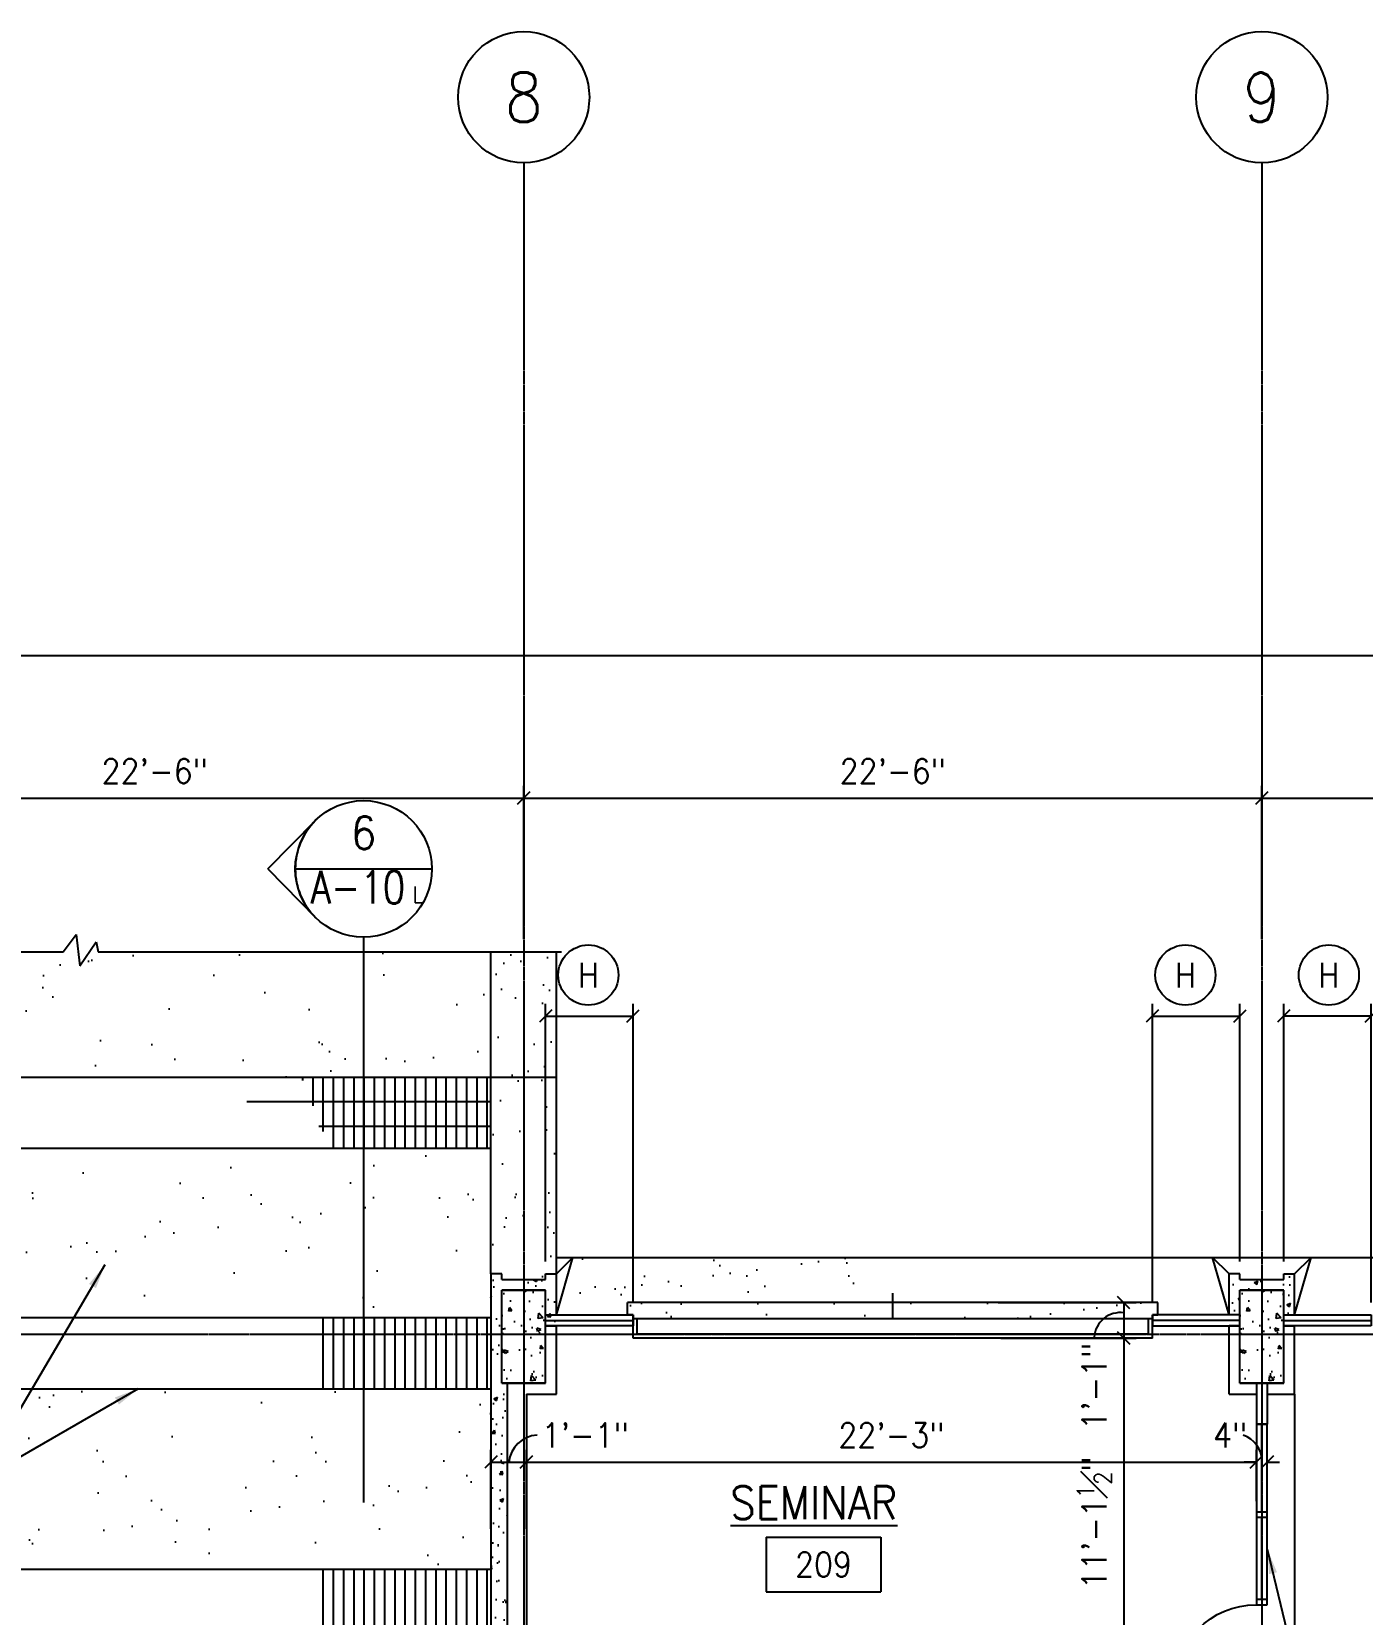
# Model space of a CAD drawing. Header units: inches. Extents: x 388 to 4053, y 352 to 2882.
# Drawn here: x 2377 to 2864, y 2303 to 2882 of the extents above; entities that cross this region are included whole.
import ezdxf
from ezdxf.enums import TextEntityAlignment as Align

# ---------------------------------------------------------------- set-up
doc = ezdxf.new("R2010")
doc.units = ezdxf.units.IN
doc.header["$LTSCALE"] = 0.5
doc.header["$MEASUREMENT"] = 0
doc.linetypes.add('CENTER', pattern=[3.25, 2.5, -0.25, 0.25, -0.25])
doc.linetypes.add('HIDDEN', pattern=[0.375, 0.25, -0.125])
for name, color, linetype in [('A-ANNO-DIMS', 7, 'Continuous'), ('A-ANNO-NOTE', 7, 'Continuous'), ('A-ANNO-TEXT', 7, 'Continuous'), ('A-COLS', 2, 'Continuous'), ('A-COLS-PATT', 8, 'Continuous'), ('A-DOOR', 3, 'Continuous'), ('A-FLOR-IDEN', 7, 'Continuous'), ('A-FLOR-LEVL', 2, 'Continuous'), ('A-FLOR-OVHD', 2, 'Continuous'), ('A-FLOR-PATT', 8, 'Continuous'), ('A-GLAZ', 3, 'Continuous'), ('A-GLAZ-IDEN', 7, 'Continuous'), ('A-GRID', 8, 'CENTER'), ('A-GRID-IDEN', 7, 'Continuous'), ('A-SECT-IDEN', 7, 'Continuous'), ('A-SECT-SYMB', 7, 'Continuous'), ('A-WALL', 2, 'Continuous'), ('A-WALL-PATT', 8, 'Continuous')]:
    doc.layers.add(name, color=color, linetype=linetype)
doc.styles.add('ROMANS', font='romans.shx', dxfattribs={"width": 0.9})
doc.dimstyles.new('DIM96', dxfattribs={"dimscale": 96, "dimtxt": 0.09375, "dimasz": 0.046875, "dimexe": 0.046875, "dimexo": 0.046875, "dimgap": 0.046875, "dimtad": 1, "dimdec": 4, "dimzin": 3, "dimdsep": 46, "dimlunit": 4, "dimtxsty": 'ROMANS', "dimblk": 'OBLIQUE', "dimcen": 0.046875, "dimaunit": 1, "dimazin": 0, "dimtfac": 0.7, "dimtdec": 4, "dimtofl": 0, "dimtmove": 2, "dimatfit": 3, "dimldrblk": 'OBLIQUE', "dimfxl": 0, "dimfrac": 1, "dimtolj": 1, "dimtzin": 0, "dimarcsym": 0})
doc.dimstyles.new('LD96', dxfattribs={"dimscale": 96, "dimtxt": 0.09375, "dimasz": 0.09375, "dimexe": 0.046875, "dimexo": 0.046875, "dimgap": 0.046875, "dimtad": 0, "dimdec": 4, "dimzin": 3, "dimdsep": 46, "dimlunit": 4, "dimtxsty": 'ROMANS', "dimcen": 0.046875, "dimaunit": 1, "dimadec": 0, "dimazin": 0, "dimtfac": 0.7, "dimtdec": 4, "dimtofl": 0, "dimtmove": 2, "dimatfit": 3, "dimfxl": 0, "dimfrac": 1, "dimtolj": 1, "dimtzin": 0, "dimarcsym": 0})
pattern_1 = [(90, (8.7496, 0.503), (-3.75, 2e-16), [])]

# ---------------------------------------------------------------- blocks, each defined once
blk = doc.blocks.new('_Oblique')
at = {"color": 0, "lineweight": -2}
blk.add_line((-0.5, -0.5), (0.5, 0.5), dxfattribs=at)
blk = doc.blocks.new('*D2')
at = {"layer": 'A-ANNO-DIMS', "color": 0, "lineweight": -2}
for p, q in [((659.08, 2615.5), (659.08, 2657.96)), ((3645.08, 2530.14), (3645.08, 2657.96)), ((659.08, 2653.46), (3645.08, 2653.46))]:
    blk.add_line(p, q, dxfattribs=at)
at = {"layer": 'Defpoints', "color": 0}
for p in [(3645.08, 2653.46), (659.08, 2611), (3645.08, 2525.64)]:
    blk.add_point(p, dxfattribs=at)
at = {"layer": 'A-ANNO-DIMS', "color": 0, "lineweight": -2, "xscale": 4.5, "yscale": 4.5, "zscale": 4.5, "rotation": 180}
blk.add_blockref('_Oblique', (659.08, 2653.46), dxfattribs=at)
at = {"layer": 'A-ANNO-DIMS', "color": 0, "lineweight": -2, "xscale": 4.5, "yscale": 4.5, "zscale": 4.5}
blk.add_blockref('_Oblique', (3645.08, 2653.46), dxfattribs=at)
at = {"layer": 'A-ANNO-DIMS', "color": 0, "insert": (2152.08, 2663.31), "char_height": 9, "attachment_point": 5, "style": 'ROMANS'}
blk.add_mtext('\\A1;248\'-10"', dxfattribs=at)
blk = doc.blocks.new('*D9')
at = {"layer": 'A-ANNO-DIMS', "color": 0, "lineweight": -2}
for p, q in [((2287.08, 2554.72), (2287.08, 2605.8)), ((2557.08, 2549.72), (2557.08, 2605.8)), ((2287.08, 2601.3), (2557.08, 2601.3))]:
    blk.add_line(p, q, dxfattribs=at)
at = {"layer": 'Defpoints', "color": 0}
for p in [(2557.08, 2601.3), (2287.08, 2550.22), (2557.08, 2545.22)]:
    blk.add_point(p, dxfattribs=at)
at = {"layer": 'A-ANNO-DIMS', "color": 0, "lineweight": -2, "xscale": 4.5, "yscale": 4.5, "zscale": 4.5, "rotation": 180}
blk.add_blockref('_Oblique', (2287.08, 2601.3), dxfattribs=at)
at = {"layer": 'A-ANNO-DIMS', "color": 0, "lineweight": -2, "xscale": 4.5, "yscale": 4.5, "zscale": 4.5}
blk.add_blockref('_Oblique', (2557.08, 2601.3), dxfattribs=at)
at = {"layer": 'A-ANNO-DIMS', "color": 0, "insert": (2422.08, 2611.16), "char_height": 9, "attachment_point": 5, "style": 'ROMANS'}
blk.add_mtext('\\A1;22\'-6"', dxfattribs=at)
blk = doc.blocks.new('*D10')
at = {"layer": 'A-ANNO-DIMS', "color": 0, "lineweight": -2}
for p, q in [((2557.08, 2549.72), (2557.08, 2605.8)), ((2827.08, 2549.72), (2827.08, 2605.8)), ((2557.08, 2601.3), (2827.08, 2601.3))]:
    blk.add_line(p, q, dxfattribs=at)
at = {"layer": 'Defpoints', "color": 0}
for p in [(2827.08, 2601.3), (2557.08, 2545.22), (2827.08, 2545.22)]:
    blk.add_point(p, dxfattribs=at)
at = {"layer": 'A-ANNO-DIMS', "color": 0, "lineweight": -2, "xscale": 4.5, "yscale": 4.5, "zscale": 4.5, "rotation": 180}
blk.add_blockref('_Oblique', (2557.08, 2601.3), dxfattribs=at)
at = {"layer": 'A-ANNO-DIMS', "color": 0, "lineweight": -2, "xscale": 4.5, "yscale": 4.5, "zscale": 4.5}
blk.add_blockref('_Oblique', (2827.08, 2601.3), dxfattribs=at)
at = {"layer": 'A-ANNO-DIMS', "color": 0, "insert": (2692.08, 2611.16), "char_height": 9, "attachment_point": 5, "style": 'ROMANS'}
blk.add_mtext('\\A1;22\'-6"', dxfattribs=at)
blk = doc.blocks.new('*D11')
at = {"layer": 'A-ANNO-DIMS', "color": 0, "lineweight": -2}
for p, q in [((2827.08, 2549.72), (2827.08, 2605.8)), ((3097.08, 2548.7), (3097.08, 2605.8)), ((2827.08, 2601.3), (3097.08, 2601.3))]:
    blk.add_line(p, q, dxfattribs=at)
at = {"layer": 'Defpoints', "color": 0}
for p in [(3097.08, 2601.3), (2827.08, 2545.22), (3097.08, 2544.2)]:
    blk.add_point(p, dxfattribs=at)
at = {"layer": 'A-ANNO-DIMS', "color": 0, "lineweight": -2, "xscale": 4.5, "yscale": 4.5, "zscale": 4.5, "rotation": 180}
blk.add_blockref('_Oblique', (2827.08, 2601.3), dxfattribs=at)
at = {"layer": 'A-ANNO-DIMS', "color": 0, "lineweight": -2, "xscale": 4.5, "yscale": 4.5, "zscale": 4.5}
blk.add_blockref('_Oblique', (3097.08, 2601.3), dxfattribs=at)
at = {"layer": 'A-ANNO-DIMS', "color": 0, "insert": (2962.08, 2611.16), "char_height": 9, "attachment_point": 5, "style": 'ROMANS'}
blk.add_mtext('\\A1;22\'-6"', dxfattribs=at)
blk = doc.blocks.new('GLAZ1')
for p, q in [((0, 0), (-4, 0)), ((-4, 0), (-4, -32)), ((-2, -32), (-2, 0)), ((0, -32), (0, 0)), ((-4, -32), (0, -32))]:
    blk.add_line(p, q)
blk = doc.blocks.new('IDENM1')
blk.add_circle((0, 0), 0.1146)
at = {"style": 'ROMANS', "width": 0.9}
blk.add_attdef('#', text='', height=0.0938, dxfattribs=at).set_placement((0, 0), align=Align.MIDDLE)
blk = doc.blocks.new('IDEN2')
for p, q in [((-0.2188, 0.1042), (0.2188, 0.1042)), ((-0.2188, 0.1042), (-0.2188, -0.1042)), ((0.2188, 0.1042), (0.2188, -0.1042)), ((-0.2188, -0.1042), (0.2188, -0.1042))]:
    blk.add_line(p, q)
at = {"style": 'ROMANS', "width": 0.9}
blk.add_attdef('#', text='', height=0.0938, dxfattribs=at).set_placement((0, 0), align=Align.MIDDLE_CENTER)
blk = doc.blocks.new('*D51')
at = {"layer": 'A-ANNO-DIMS', "color": 0, "lineweight": -2}
for p, q in [((2545.08, 2333.98), (2545.08, 2362.93)), ((2558.08, 2333.98), (2558.08, 2362.93)), ((2545.08, 2358.43), (2558.08, 2358.43))]:
    blk.add_line(p, q, dxfattribs=at)
at = {"layer": 'Defpoints', "color": 0}
for p in [(2558.08, 2358.43), (2545.08, 2329.48), (2558.08, 2329.48)]:
    blk.add_point(p, dxfattribs=at)
at = {"layer": 'A-ANNO-DIMS', "color": 0, "lineweight": -2, "xscale": 4.5, "yscale": 4.5, "zscale": 4.5, "rotation": 180}
blk.add_blockref('_Oblique', (2545.08, 2358.43), dxfattribs=at)
at = {"layer": 'A-ANNO-DIMS', "color": 0, "lineweight": -2, "xscale": 4.5, "yscale": 4.5, "zscale": 4.5}
blk.add_blockref('_Oblique', (2558.08, 2358.43), dxfattribs=at)
at = {"layer": 'A-ANNO-DIMS', "color": 0, "insert": (2579.6, 2368.29), "char_height": 9, "attachment_point": 5, "style": 'ROMANS'}
blk.add_mtext('\\A1;1\'-1"', dxfattribs=at)
blk = doc.blocks.new('*D52')
at = {"layer": 'A-ANNO-DIMS', "color": 0, "lineweight": -2}
for p, q in [((2558.08, 2333.98), (2558.08, 2362.93)), ((2825.08, 2344.11), (2825.08, 2362.93)), ((2558.08, 2358.43), (2825.08, 2358.43))]:
    blk.add_line(p, q, dxfattribs=at)
at = {"layer": 'Defpoints', "color": 0}
for p in [(2825.08, 2358.43), (2825.08, 2339.61), (2558.08, 2329.48)]:
    blk.add_point(p, dxfattribs=at)
at = {"layer": 'A-ANNO-DIMS', "color": 0, "lineweight": -2, "xscale": 4.5, "yscale": 4.5, "zscale": 4.5, "rotation": 180}
blk.add_blockref('_Oblique', (2558.08, 2358.43), dxfattribs=at)
at = {"layer": 'A-ANNO-DIMS', "color": 0, "lineweight": -2, "xscale": 4.5, "yscale": 4.5, "zscale": 4.5}
blk.add_blockref('_Oblique', (2825.08, 2358.43), dxfattribs=at)
at = {"layer": 'A-ANNO-DIMS', "color": 0, "insert": (2691.58, 2368.29), "char_height": 9, "attachment_point": 5, "style": 'ROMANS'}
blk.add_mtext('\\A1;22\'-3"', dxfattribs=at)
blk = doc.blocks.new('*D53')
at = {"layer": 'A-ANNO-DIMS', "color": 0, "lineweight": -2}
for p, q in [((2825.08, 2344.11), (2825.08, 2362.93)), ((2829.08, 2345.06), (2829.08, 2362.93)), ((2825.08, 2358.43), (2820.58, 2358.43)), ((2829.08, 2358.43), (2833.58, 2358.43))]:
    blk.add_line(p, q, dxfattribs=at)
at = {"layer": 'Defpoints', "color": 0}
for p in [(2829.08, 2358.43), (2825.08, 2339.61), (2829.08, 2340.56)]:
    blk.add_point(p, dxfattribs=at)
at = {"layer": 'A-ANNO-DIMS', "color": 0, "lineweight": -2, "xscale": 4.5, "yscale": 4.5, "zscale": 4.5}
blk.add_blockref('_Oblique', (2825.08, 2358.43), dxfattribs=at)
at = {"layer": 'A-ANNO-DIMS', "color": 0, "lineweight": -2, "xscale": 4.5, "yscale": 4.5, "zscale": 4.5, "rotation": 180}
blk.add_blockref('_Oblique', (2829.08, 2358.43), dxfattribs=at)
at = {"layer": 'A-ANNO-DIMS', "color": 0, "insert": (2815.51, 2368.29), "char_height": 9, "attachment_point": 5, "style": 'ROMANS'}
blk.add_mtext('\\A1;4"', dxfattribs=at)
blk = doc.blocks.new('DOOR1')
at = {"color": 0, "linetype": 'ByBlock'}
blk.add_line((0, 0), (0, 1), dxfattribs=at)
blk.add_arc((0, 0), 1, 90, 180, dxfattribs=at)
blk = doc.blocks.new('*D69')
at = {"layer": 'A-ANNO-DIMS', "color": 0, "lineweight": -2}
for p, q in [((2730.66, 2416.78), (2781.09, 2416.78)), ((2776.59, 2416.78), (2776.59, 2403.78)), ((2731.56, 2403.78), (2781.09, 2403.78))]:
    blk.add_line(p, q, dxfattribs=at)
at = {"layer": 'Defpoints', "color": 0}
for p in [(2726.16, 2416.78), (2727.06, 2403.78), (2776.59, 2403.78)]:
    blk.add_point(p, dxfattribs=at)
at = {"layer": 'A-ANNO-DIMS', "color": 0, "lineweight": -2, "xscale": 4.5, "yscale": 4.5, "zscale": 4.5}
for p, rotation in [((2776.59, 2416.78), 90), ((2776.59, 2403.78), 270)]:
    blk.add_blockref('_Oblique', p, dxfattribs=dict(at, rotation=rotation))
at = {"layer": 'A-ANNO-DIMS', "color": 0, "insert": (2765.79, 2386.15), "char_height": 9, "attachment_point": 5, "rotation": 90, "style": 'ROMANS'}
blk.add_mtext('\\A1;1\'-1"', dxfattribs=at)
blk = doc.blocks.new('*D70')
at = {"layer": 'A-ANNO-DIMS', "color": 0, "lineweight": -2}
for p, q in [((2731.56, 2403.78), (2781.09, 2403.78)), ((2776.59, 2403.78), (2776.59, 2270.28)), ((2772.09, 2270.28), (2781.09, 2270.28))]:
    blk.add_line(p, q, dxfattribs=at)
at = {"layer": 'Defpoints', "color": 0}
for p in [(2727.06, 2403.78), (2767.59, 2270.28), (2776.59, 2270.28)]:
    blk.add_point(p, dxfattribs=at)
at = {"layer": 'A-ANNO-DIMS', "color": 0, "lineweight": -2, "xscale": 4.5, "yscale": 4.5, "zscale": 4.5}
for p, rotation in [((2776.59, 2403.78), 90), ((2776.59, 2270.28), 270)]:
    blk.add_blockref('_Oblique', p, dxfattribs=dict(at, rotation=rotation))
at = {"layer": 'A-ANNO-DIMS', "color": 0, "insert": (2765.79, 2336.25), "char_height": 9, "attachment_point": 5, "rotation": 90, "style": 'ROMANS'}
blk.add_mtext('\\A1;11\'-1{\\H0.700000x;\\S1#2;}"', dxfattribs=at)
blk = doc.blocks.new('*D95')
at = {"layer": 'A-GLAZ-IDEN', "color": 0, "lineweight": -2}
for p, q in [((2835.08, 2431.78), (2835.08, 2526.08)), ((2867.08, 2416.78), (2867.08, 2526.08)), ((2867.08, 2521.58), (2835.08, 2521.58))]:
    blk.add_line(p, q, dxfattribs=at)
at = {"layer": 'Defpoints', "color": 0}
for p in [(2835.08, 2521.58), (2835.08, 2427.28), (2867.08, 2412.28)]:
    blk.add_point(p, dxfattribs=at)
at = {"layer": 'A-GLAZ-IDEN', "color": 0, "lineweight": -2, "xscale": 4.5, "yscale": 4.5, "zscale": 4.5, "rotation": 180}
blk.add_blockref('_Oblique', (2835.08, 2521.58), dxfattribs=at)
at = {"layer": 'A-GLAZ-IDEN', "color": 0, "lineweight": -2, "xscale": 4.5, "yscale": 4.5, "zscale": 4.5}
blk.add_blockref('_Oblique', (2867.08, 2521.58), dxfattribs=at)
blk = doc.blocks.new('*D96')
at = {"layer": 'A-GLAZ-IDEN', "color": 0, "lineweight": -2}
for p, q in [((2787.08, 2416.78), (2787.08, 2526.08)), ((2819.08, 2431.78), (2819.08, 2526.08)), ((2787.08, 2521.58), (2819.08, 2521.58))]:
    blk.add_line(p, q, dxfattribs=at)
at = {"layer": 'Defpoints', "color": 0}
for p in [(2819.08, 2521.58), (2819.08, 2427.28), (2787.08, 2412.28)]:
    blk.add_point(p, dxfattribs=at)
at = {"layer": 'A-GLAZ-IDEN', "color": 0, "lineweight": -2, "xscale": 4.5, "yscale": 4.5, "zscale": 4.5, "rotation": 180}
blk.add_blockref('_Oblique', (2787.08, 2521.58), dxfattribs=at)
at = {"layer": 'A-GLAZ-IDEN', "color": 0, "lineweight": -2, "xscale": 4.5, "yscale": 4.5, "zscale": 4.5}
blk.add_blockref('_Oblique', (2819.08, 2521.58), dxfattribs=at)
blk = doc.blocks.new('*D97')
at = {"layer": 'A-GLAZ-IDEN', "color": 0, "lineweight": -2}
for p, q in [((2565.08, 2431.78), (2565.08, 2526.08)), ((2597.08, 2416.78), (2597.08, 2526.08)), ((2565.08, 2521.58), (2597.08, 2521.58))]:
    blk.add_line(p, q, dxfattribs=at)
at = {"layer": 'Defpoints', "color": 0}
for p in [(2597.08, 2521.58), (2565.08, 2427.28), (2597.08, 2412.28)]:
    blk.add_point(p, dxfattribs=at)
at = {"layer": 'A-GLAZ-IDEN', "color": 0, "lineweight": -2, "xscale": 4.5, "yscale": 4.5, "zscale": 4.5, "rotation": 180}
blk.add_blockref('_Oblique', (2565.08, 2521.58), dxfattribs=at)
at = {"layer": 'A-GLAZ-IDEN', "color": 0, "lineweight": -2, "xscale": 4.5, "yscale": 4.5, "zscale": 4.5}
blk.add_blockref('_Oblique', (2597.08, 2521.58), dxfattribs=at)
blk = doc.blocks.new('LEVEL')
for p, q in [((-12, 0), (-18, 6)), ((-12, -15), (-18, 6)), ((12, 0), (18, 6)), ((12, -15), (18, 6))]:
    blk.add_line(p, q)
blk = doc.blocks.new('TEXT')
blk.add_line((0, 0), (0, 9.5))
blk = doc.blocks.new('IDEN1')
blk.add_circle((0, 0), 0.25)
at = {"style": 'ROMANS', "width": 0.9}
blk.add_attdef('#', text='', height=0.1875, dxfattribs=at).set_placement((0, 0), align=Align.MIDDLE_CENTER)
blk = doc.blocks.new('SECT10')
for q in [(-17.5, 17.86), (-17.5, -17.86)]:
    blk.add_line((-34.99, 0), q)
blk.add_arc((0, 0), 25, 134.41531, 225.58469)
blk = doc.blocks.new('IDEN10')
blk.add_line((-0.2604, 0), (0.2604, 0))
blk.add_circle((0, 0), 0.2604)
at = {"style": 'ROMANS'}
for tag, height, width, p in [('#', 0.125, 0.9, (0, 0.1377)), ('##', 0.125, 0.8, (-0.0211, -0.0694)), ('@', 0.0625, 0.9, (0.2077, -0.0975))]:
    blk.add_attdef(tag, text='', height=height, dxfattribs=dict(at, width=width)).set_placement(p, align=Align.MIDDLE_CENTER)
blk = doc.blocks.new('4')
for p, q in [((-8, -18), (-8, 16)), ((8, 16), (-8, 16)), ((8, -18), (8, 16)), ((8, -18), (-8, -18))]:
    blk.add_line(p, q)

msp = doc.modelspace()

# ---------------------------------------------------------------- hatches: boundary and pattern name
at = {"layer": 'A-COLS-PATT'}
h = msp.add_hatch(dxfattribs=at)
h.set_pattern_fill('AR-CONC', color=256, scale=2, style=0)
h.set_pattern_definition([(130, (3523.867, 26.945), (-14.345204, -1.255043), [1.5, -16.5]), (185, (3523.867, 26.945), (2.77503, 15.04384), [1.2, -13.2]), (79.5486, (3522.672, 26.841), (-11.57019, 13.78879), [1.2748, -14.02284]), (133.8158, (3523.867, 30.945), (-21.34482, -3.31038), [2.25, -24.75]), (83.3644, (3522.088, 30.67), (-18.69325, 19.48236), [1.9122, -21.03426]), (188.8158, (3523.867, 30.945), (-18.69324, 19.48237), [1.8, -19.8]), (159, (3521.867, 29.945), (-11.93814, -8.05238), [1.5, -16.5]), (214, (3521.867, 29.945), (-4.86631, 14.503), [1.2, -13.2]), (108.5486, (3520.872, 29.274), (-16.80445, 6.45061), [1.2748, -14.02284]), (142.5, (3523.867, 26.9454), (-0.243197, 6.657877), [0, -13.04, 0, -13.4, 0, -13.25]), (172.5, (3523.867, 26.9454), (-5.26139, 7.888234), [0, -7.64, 0, -12.74, 0, -5.05]), (212.5, (3528.327, 26.9454), (-10.676449, -0.451097), [0, -5, 0, -15.6, 0, -20.7]), (222.5, (3530.327, 26.945), (-11.663723, 2.0021), [0, -6.5, 0, -10.36, 0, -14.7])])
h.paths.add_polyline_path([(2549.08318, 2421.27553), (2565.08318, 2421.27553), (2565.08318, 2387.27553), (2549.08318, 2387.27553)])
h = msp.add_hatch(dxfattribs=at)
h.set_pattern_fill('AR-CONC', color=256, scale=2, style=0)
h.set_pattern_definition([(130, (3793.867, 26.945), (-14.345204, -1.255043), [1.5, -16.5]), (185, (3793.867, 26.945), (2.77503, 15.04384), [1.2, -13.2]), (79.5486, (3792.672, 26.841), (-11.57019, 13.78879), [1.2748, -14.02284]), (133.8158, (3793.867, 30.945), (-21.34482, -3.31038), [2.25, -24.75]), (83.3644, (3792.088, 30.67), (-18.69325, 19.48236), [1.9122, -21.03426]), (188.8158, (3793.867, 30.945), (-18.69324, 19.48237), [1.8, -19.8]), (159, (3791.867, 29.945), (-11.93814, -8.05238), [1.5, -16.5]), (214, (3791.867, 29.945), (-4.86631, 14.503), [1.2, -13.2]), (108.5486, (3790.872, 29.274), (-16.80445, 6.45061), [1.2748, -14.02284]), (142.5, (3793.867, 26.9454), (-0.243197, 6.657877), [0, -13.04, 0, -13.4, 0, -13.25]), (172.5, (3793.867, 26.9454), (-5.26139, 7.888234), [0, -7.64, 0, -12.74, 0, -5.05]), (212.5, (3798.327, 26.9454), (-10.676449, -0.451097), [0, -5, 0, -15.6, 0, -20.7]), (222.5, (3800.327, 26.945), (-11.663723, 2.0021), [0, -6.5, 0, -10.36, 0, -14.7])])
h.paths.add_polyline_path([(2819.08318, 2421.27553), (2835.08318, 2421.27553), (2835.08318, 2387.27553), (2819.08318, 2387.27553)])
at = {"layer": 'A-FLOR-PATT'}
h = msp.add_hatch(dxfattribs=at)
h.set_pattern_fill('AR-SAND', color=256, scale=20, style=0)
h.set_pattern_definition([(37.5, (14.52, 1.14), (-1.25987, 38.53648), [0, -30.4, 0, -34, 0, -32.5]), (7.5, (14.52, 1.14), (35.3955, 56.4429), [0, -16.4, 0, -27.4, 0, -10.5]), (327.5, (-10.08, 1.14), (62.28284, 0.11318), [0, -10, 0, -36, 0, -47]), (317.5, (-10.08, 1.14), (60.1225, 17.5535), [0, -5, 0, -23.6, 0, -27])])
h.paths.add_polyline_path([(2171.01307, 2545.01088), (2109.86807, 2545.01088), (2104.64209, 2539.92909), (2103.24337, 2551.43029), (2098.55368, 2545.01088), (1868.49222, 2545.01088), (1863.70536, 2539.05197), (1863.56031, 2549.19273), (1857.17782, 2545.01088), (1759.08318, 2545.01088), (1759.08318, 2499.27553), (2171.01307, 2499.27553)])
h.paths.add_polyline_path([(2498.51812, 2545.01088), (2401.47022, 2545.01088), (2400.72649, 2548.72736), (2394.73769, 2539.92909), (2393.33898, 2551.43029), (2388.64928, 2545.01088), (2171.01307, 2545.01088), (2171.01307, 2499.27553), (2498.51812, 2499.27553)])
h.paths.add_polyline_path([(2545.08318, 2545.01088), (2498.51812, 2545.01088), (2498.51812, 2499.27553), (2545.08318, 2499.27553)])
h = msp.add_hatch(dxfattribs=at)
h.set_pattern_fill('AR-SAND', color=256, scale=12, style=0)
h.set_pattern_definition([(37.5, (14.52, 1.141), (-0.75592, 23.12189), [0, -18.24, 0, -20.4, 0, -19.5]), (7.5, (14.52, 1.14), (21.23732, 33.86575), [0, -9.84, 0, -16.44, 0, -6.3]), (327.5, (-0.24, 1.141), (37.3697, 0.06791), [0, -6, 0, -21.6, 0, -28.2]), (317.5, (-0.24, 1.14), (36.07352, 10.5321), [0, -3, 0, -14.16, 0, -16.2])])
h.paths.add_polyline_path([(2686.17629, 2433.27553), (2575.08318, 2433.27553), (2569.08318, 2412.27553), (2597.08318, 2412.27553), (2597.08318, 2413.77553), (2595.08318, 2413.77553), (2595.08318, 2416.77553), (2686.17629, 2416.77553)])
h.paths.add_polyline_path([(2575.08318, 2433.27553), (2569.08318, 2427.27553), (2569.08318, 2412.27553)])
h.paths.add_polyline_path([(2575.08318, 2433.27553), (2569.08318, 2433.27553), (2569.08318, 2427.27553)], flags=16)
h.paths.add_polyline_path([(2569.08318, 2499.27553), (2545.08318, 2499.27553), (2545.08318, 2427.27553), (2549.08318, 2427.27553), (2549.08318, 2425.27553), (2565.08318, 2425.27553), (2565.08318, 2427.27553), (2569.08318, 2427.27553)])
h.paths.add_polyline_path([(2569.08318, 2545.01088), (2545.08318, 2545.01088), (2545.08318, 2499.27553), (2569.08318, 2499.27553)])
h = msp.add_hatch(dxfattribs=at)
h.set_pattern_fill('LINE', color=256, scale=30, angle=90, style=0)
h.set_pattern_definition(pattern_1)
h.paths.add_polyline_path([(2498.51812, 2499.27553), (2475.76617, 2499.27553), (2479.37084, 2490.27553), (2498.51812, 2490.27553)])
h.paths.add_polyline_path([(2545.08318, 2499.27553), (2498.51812, 2499.27553), (2498.51812, 2490.27553), (2545.08318, 2490.27553)])
h.paths.add_polyline_path([(2545.08318, 2490.27553), (2498.51812, 2490.27553), (2498.51812, 2481.27553), (2545.08318, 2481.27553)])
h.paths.add_polyline_path([(2498.51812, 2490.27553), (2479.37084, 2490.27553), (2482.97552, 2481.27553), (2498.51812, 2481.27553)])
h.paths.add_polyline_path([(2498.51812, 2481.27553), (2482.97552, 2481.27553), (2486.17968, 2473.27553), (2498.51812, 2473.27553)])
h.paths.add_polyline_path([(2545.08318, 2481.27553), (2498.51812, 2481.27553), (2498.51812, 2473.27553), (2545.08318, 2473.27553)])
h = msp.add_hatch(dxfattribs=at)
h.set_pattern_fill('AR-SAND', color=256, scale=20, style=0)
h.set_pattern_definition([(37.5, (8.75, 0.503), (-1.25987, 38.53648), [0, -30.4, 0, -34, 0, -32.5]), (7.5, (8.75, 0.503), (35.3955, 56.4429), [0, -16.4, 0, -27.4, 0, -10.5]), (327.5, (-15.85, 0.503), (62.28284, 0.11318), [0, -10, 0, -36, 0, -47]), (317.5, (-15.85, 0.503), (60.1225, 17.5535), [0, -5, 0, -23.6, 0, -27])])
h.paths.add_polyline_path([(2005.08318, 2411.27553), (2005.08318, 2427.27553), (2009.08318, 2427.27553), (2009.08318, 2425.27553), (2017.08318, 2425.27553), (2017.08318, 2473.27553), (1759.08318, 2473.27553), (1759.08318, 2425.27553), (1767.08318, 2433.27553), (1759.08318, 2414.27553), (1759.08318, 2411.27553)])
h.paths.add_polyline_path([(2171.01307, 2411.27553), (2171.01307, 2473.27553), (2017.08318, 2473.27553), (2017.08318, 2425.27553), (2025.08318, 2425.27553), (2025.08318, 2427.27553), (2029.08318, 2427.27553), (2029.08318, 2411.27553)])
h.paths.add_polyline_path([(2275.08318, 2411.27553), (2275.08318, 2427.27553), (2279.08318, 2427.27553), (2279.08318, 2425.27553), (2287.08318, 2425.27553), (2287.08318, 2473.27553), (2171.01307, 2473.27553), (2171.01307, 2411.27553)])
h.paths.add_polyline_path([(2498.51812, 2411.27553), (2498.51812, 2473.27553), (2287.08318, 2473.27553), (2287.08318, 2425.27553), (2295.08318, 2425.27553), (2295.08318, 2427.27553), (2299.08318, 2427.27553), (2299.08318, 2411.27553)])
h.paths.add_polyline_path([(2537.08318, 2433.27553), (2545.08318, 2425.27553), (2545.08318, 2473.27553), (2498.51812, 2473.27553), (2498.51812, 2411.27553), (2545.08318, 2411.27553), (2545.08318, 2414.27553)])
h.paths.add_polyline_path([(2039.90008, 2446.47384), (2287.78579, 2446.47384), (2287.78579, 2459.97384), (2039.90008, 2459.97384)], flags=9)
h = msp.add_hatch(dxfattribs=at)
h.set_pattern_fill('LINE', color=256, scale=30, angle=90, style=0)
h.set_pattern_definition(pattern_1)
h.paths.add_polyline_path([(2498.51812, 2405.27553), (2482.46529, 2405.27553), (2482.46529, 2385.27553), (2498.51812, 2385.27553)])
h.paths.add_polyline_path([(2498.51812, 2411.27553), (2482.46529, 2411.27553), (2482.46529, 2405.27553), (2498.51812, 2405.27553)])
h.paths.add_polyline_path([(2545.08318, 2411.27553), (2498.51812, 2411.27553), (2498.51812, 2405.27553), (2545.08318, 2405.27553)])
h.paths.add_polyline_path([(2545.08318, 2405.27553), (2498.51812, 2405.27553), (2498.51812, 2385.27553), (2545.08318, 2385.27553)])
h = msp.add_hatch(dxfattribs=at)
h.set_pattern_fill('AR-SAND', color=256, scale=20, style=0)
h.set_pattern_definition([(37.5, (10.54, -1.04), (-1.25987, 38.53648), [0, -30.4, 0, -34, 0, -32.5]), (7.5, (10.54, -1.04), (35.3955, 56.4429), [0, -16.4, 0, -27.4, 0, -10.5]), (327.5, (-14.06, -1.04), (62.28284, 0.11318), [0, -10, 0, -36, 0, -47]), (317.5, (-14.06, -1.04), (60.1225, 17.5535), [0, -5, 0, -23.6, 0, -27])])
h.paths.add_polyline_path([(2299.08318, 2385.27553), (2299.08318, 2383.27553), (2295.08318, 2383.27553), (2295.08318, 2385.27553), (2279.08318, 2385.27553), (2279.08318, 2383.27553), (2275.08318, 2383.27553), (2275.08318, 2385.27553), (2029.08318, 2385.27553), (2029.08318, 2383.27553), (2025.08318, 2383.27553), (2025.08318, 2385.27553), (2017.08318, 2385.27553), (2017.08318, 2319.27553), (2545.08318, 2319.27553), (2545.08318, 2383.27553), (2545.08318, 2385.27553)])
h.paths.add_polyline_path([(2017.08318, 2385.27553), (2009.08318, 2385.27553), (2009.08318, 2383.27553), (2005.08318, 2383.27553), (2005.08318, 2385.27553), (1759.08318, 2385.27553), (1759.08318, 2383.27553), (1759.08318, 2319.27553), (2017.08318, 2319.27553)])
h.paths.add_polyline_path([(2220.0062, 2358.05213), (2327.49192, 2358.05213), (2327.49192, 2329.55213), (2220.0062, 2329.55213)], flags=24)
h.paths.add_polyline_path([(1761.50195, 2373.99322), (1797.63052, 2373.99322), (1797.63052, 2358.77894), (1761.50195, 2358.77894)], flags=24)
h.paths.add_polyline_path([(1907.91591, 2359.98783), (1987.24448, 2359.98783), (1987.24448, 2331.48783), (1907.91591, 2331.48783)], flags=24)
h = msp.add_hatch(dxfattribs=at)
h.set_pattern_fill('LINE', color=256, scale=30, angle=90, style=0)
h.set_pattern_definition(pattern_1)
h.paths.add_polyline_path([(2545.08318, 2319.27553), (2480.4468, 2319.27553), (2480.4468, 2293.27553), (2545.08318, 2293.27553)])
at = {"layer": 'A-WALL-PATT'}
h = msp.add_hatch(dxfattribs=at)
h.set_pattern_fill('AR-CONC', color=256, scale=2, style=0)
h.set_pattern_definition([(50, (4.212, 1.141), (14.345204, -1.255043), [1.5, -16.5]), (355, (4.212, 1.141), (-2.775027, 15.04384), [1.2, -13.2]), (100.4514, (5.407, 1.037), (11.57019, 13.78879), [1.274804, -14.02284]), (46.1842, (4.212, 5.141), (21.34482, -3.31038), [2.25, -24.75]), (96.6356, (5.99, 4.866), (18.69325, 19.48236), [1.9122, -21.03426]), (351.1842, (4.212, 5.141), (18.69324, 19.48237), [1.8, -19.8]), (21, (6.212, 4.141), (11.93814, -8.052378), [1.5, -16.5]), (326, (6.212, 4.141), (4.866307, 14.503), [1.2, -13.2]), (71.4514, (7.207, 3.47), (16.80445, 6.45061), [1.274804, -14.02284]), (37.5, (4.212, 1.1414), (0.243197, 6.657877), [0, -13.04, 0, -13.4, 0, -13.25]), (7.5, (4.212, 1.1414), (5.261391, 7.888234), [0, -7.64, 0, -12.74, 0, -5.05]), (327.5, (-0.248, 1.1414), (10.676449, -0.4510974), [0, -5, 0, -15.6, 0, -20.7]), (317.5, (-2.248, 1.141), (11.663723, 2.0021), [0, -6.5, 0, -10.36, 0, -14.7])])
h.paths.add_polyline_path([(2551.08318, 2387.27553), (2549.08318, 2387.27553), (2549.08318, 2405.27553), (2545.08318, 2405.27553), (2545.08318, 2286.63437, -0.152742559), (2551.08318, 2283.20718)])
h.paths.add_polyline_path([(2549.08318, 2421.27553), (2557.08318, 2421.27553), (2557.08318, 2425.27553), (2549.08318, 2425.27553), (2549.08318, 2427.27553), (2545.08318, 2427.27553), (2545.08318, 2405.27553), (2549.08318, 2405.27553)])
h.paths.add_polyline_path([(2557.08318, 2425.27553), (2557.08318, 2421.27553), (2565.08318, 2421.27553), (2565.08318, 2405.27553), (2569.08318, 2405.27553), (2569.08318, 2427.27553), (2565.08318, 2427.27553), (2565.08318, 2425.27553)])
h = msp.add_hatch(dxfattribs=at)
h.set_pattern_fill('AR-CONC', color=256, scale=2, style=0)
h.set_pattern_definition([(50, (4.222, 0), (14.345204, -1.255043), [1.5, -16.5]), (355, (4.222, 0), (-2.775027, 15.04384), [1.2, -13.2]), (100.4514, (5.417, -0.105), (11.57019, 13.78879), [1.274804, -14.02284]), (46.1842, (4.222, 4), (21.34482, -3.31038), [2.25, -24.75]), (96.6356, (6, 3.724), (18.69325, 19.48236), [1.9122, -21.03426]), (351.1842, (4.222, 4), (18.69324, 19.48237), [1.8, -19.8]), (21, (6.222, 3), (11.93814, -8.052378), [1.5, -16.5]), (326, (6.222, 3), (4.866307, 14.503), [1.2, -13.2]), (71.4514, (7.217, 2.329), (16.80445, 6.45061), [1.274804, -14.02284]), (37.5, (4.2217, 0), (0.243197, 6.657877), [0, -13.04, 0, -13.4, 0, -13.25]), (7.5, (4.222, 0), (5.261391, 7.888234), [0, -7.64, 0, -12.74, 0, -5.05]), (327.5, (-0.2383, 0), (10.676449, -0.4510974), [0, -5, 0, -15.6, 0, -20.7]), (317.5, (-2.238, 0), (11.663723, 2.0021), [0, -6.5, 0, -10.36, 0, -14.7])])
h.paths.add_polyline_path([(2827.08318, 2425.27553), (2819.08318, 2425.27553), (2819.08318, 2427.27553), (2815.08318, 2427.27553), (2815.08318, 2412.27553), (2819.08318, 2412.27553), (2819.08318, 2421.27553), (2827.08318, 2421.27553)])
h.paths.add_polyline_path([(2839.08318, 2427.27553), (2835.08318, 2427.27553), (2835.08318, 2425.27553), (2827.08318, 2425.27553), (2827.08318, 2421.27553), (2835.08318, 2421.27553), (2835.08318, 2412.27553), (2839.08318, 2412.27553)])
h = msp.add_hatch(dxfattribs=at)
h.set_pattern_fill('AR-SAND', color=256, scale=9, style=0)
h.set_pattern_definition([(37.5, (8.345, 1.141), (-0.56694, 17.341414), [0, -13.68, 0, -15.3, 0, -14.625]), (7.5, (8.345, 1.141), (15.92799, 25.39931), [0, -7.38, 0, -12.33, 0, -4.725]), (327.5, (-2.725, 1.141), (28.027277, 0.05093), [0, -4.5, 0, -16.2, 0, -21.15]), (317.5, (-2.725, 1.141), (27.05514, 7.89908), [0, -2.25, 0, -10.62, 0, -12.15])])
h.paths.add_polyline_path([(2595.08318, 2416.77553), (2595.08318, 2412.27553), (2597.08318, 2412.27553), (2597.08318, 2410.77553), (2692.08318, 2410.77553), (2692.08318, 2416.77553)])
h.paths.add_polyline_path([(2787.08318, 2410.77553), (2787.08318, 2412.27553), (2789.08318, 2412.27553), (2789.08318, 2416.77553), (2692.08318, 2416.77553), (2692.08318, 2410.77553)])

# ---------------------------------------------------------------- linework, layer by layer
at = {"layer": 'A-ANNO-DIMS'}
for centre, radius, start, end in [((2775.40787, 2403.39375), 9.72718, 83.02040763, 175.54994106), ((2562.6524, 2357.16899), 11.14079, 93.67187672, 173.50206456), ((2817.11981, 2358.84473), 9.96538, 1.15139182, 71.35139469)]:
    msp.add_arc(centre, radius, start, end, dxfattribs=at)
at = {"layer": 'A-FLOR-LEVL'}
for p, q in [((2545.08318, 2427.27553), (2545.08318, 2545.01088)), ((2569.08318, 2425.27553), (2569.08318, 2545.01088)), ((1735.08318, 2499.27553), (2569.08318, 2499.27553)), ((1759.08318, 2473.27553), (2545.08318, 2473.27553)), ((2569.08318, 2433.27553), (3673.08318, 2433.27553)), ((2569.08318, 2427.27553), (2575.08318, 2433.27553)), ((2569.08318, 2412.27553), (2575.08318, 2433.27553)), ((2299.08318, 2411.27553), (2545.08318, 2411.27553)), ((2299.08318, 2385.27553), (2545.08318, 2385.27553)), ((1759.08318, 2319.27553), (2545.08318, 2319.27553))]:
    msp.add_line(p, q, dxfattribs=at)
at = {"layer": 'A-FLOR-OVHD', "linetype": 'HIDDEN'}
msp.add_line((2839.08318, 2383.27553), (2839.08318, 1916.50426), dxfattribs=at)
at = {"layer": 'A-FLOR-PATT'}
for p, q in [((2455.84328, 2490.27553), (2545.08318, 2490.27553)), ((2482.14713, 2481.27553), (2545.08318, 2481.27553))]:
    msp.add_line(p, q, dxfattribs=at)
at = {"layer": 'A-GLAZ'}
for p, q in [((2829.08318, 2372.27553), (2825.08318, 2372.27553)), ((2825.08318, 2372.27553), (2825.08318, 2306.27553)), ((2827.08318, 2340.27553), (2827.08318, 2372.27553)), ((2829.08318, 2306.27553), (2829.08318, 2372.27553)), ((2825.08318, 2340.27553), (2829.08318, 2340.27553)), ((2825.08318, 2338.27553), (2829.08318, 2338.27553)), ((2827.08318, 2308.27553), (2827.08318, 2338.27553)), ((2825.08318, 2308.27553), (2829.08318, 2308.27553)), ((2825.08318, 2306.27553), (2829.08318, 2306.27553))]:
    msp.add_line(p, q, dxfattribs=at)
at = {"layer": 'A-GRID'}
for p, q in [((2557.08318, 2833.64311), (2557.08318, 435.27553)), ((2827.08318, 2833.64311), (2827.08318, 435.27553)), ((510.08318, 2405.27553), (4004.54291, 2405.27553))]:
    msp.add_line(p, q, dxfattribs=at)
at = {"layer": 'A-SECT-IDEN'}
msp.add_line((2498.51812, 2550.37774), (2498.51812, 2343.64937), dxfattribs=at)
at = {"layer": 'A-SECT-SYMB'}
for p, q in [((2388.64928, 2545.01088), (2393.33898, 2551.43029)), ((2393.33898, 2551.43029), (2394.73769, 2539.92909)), ((2394.73769, 2539.92909), (2400.72649, 2548.72736)), ((2400.72649, 2548.72736), (2401.47022, 2545.01088)), ((2109.86807, 2545.01088), (2388.64928, 2545.01088)), ((2401.47022, 2545.01088), (2570.8427, 2545.01088))]:
    msp.add_line(p, q, dxfattribs=at)
at = {"layer": 'A-WALL'}
for p, q in [((2545.08318, 2427.27553), (2545.08318, 1847.27553)), ((2549.08318, 2427.27553), (2545.08318, 2427.27553)), ((2549.08318, 2425.27553), (2549.08318, 2427.27553)), ((2565.08318, 2427.27553), (2569.08318, 2427.27553)), ((2565.08318, 2425.27553), (2565.08318, 2427.27553)), ((2569.08318, 2412.27553), (2569.08318, 2427.27553)), ((2819.08318, 2427.27553), (2815.08318, 2427.27553)), ((2815.08318, 2412.27553), (2815.08318, 2427.27553)), ((2819.08318, 2425.27553), (2819.08318, 2427.27553)), ((2835.08318, 2427.27553), (2839.08318, 2427.27553)), ((2835.08318, 2425.27553), (2835.08318, 2427.27553)), ((2839.08318, 2412.27553), (2839.08318, 2427.27553)), ((2549.08318, 2425.27553), (2565.08318, 2425.27553)), ((2549.08318, 2387.27553), (2549.08318, 2421.27553)), ((2565.08318, 2421.27553), (2549.08318, 2421.27553)), ((2565.08318, 2412.27553), (2565.08318, 2421.27553)), ((2819.08318, 2425.27553), (2835.08318, 2425.27553)), ((2835.08318, 2421.27553), (2819.08318, 2421.27553)), ((2819.08318, 2412.27553), (2819.08318, 2421.27553)), ((2835.08318, 2412.27553), (2835.08318, 2421.27553)), ((2789.08318, 2416.77553), (2595.08318, 2416.77553)), ((2595.08318, 2412.27553), (2595.08318, 2416.77553)), ((2789.08318, 2412.27553), (2789.08318, 2416.77553)), ((2565.08318, 2412.27553), (2569.08318, 2412.27553)), ((2565.08318, 2387.27553), (2565.08318, 2408.27553)), ((2565.08318, 2408.27553), (2569.08318, 2408.27553)), ((2569.08318, 2383.27553), (2569.08318, 2408.27553)), ((2597.08318, 2412.27553), (2595.08318, 2412.27553)), ((2597.08318, 2403.77553), (2597.08318, 2412.27553)), ((2787.08318, 2410.77553), (2597.08318, 2410.77553)), ((2598.58318, 2405.27553), (2598.58318, 2410.77553)), ((2785.58318, 2405.27553), (2785.58318, 2410.77553)), ((2787.08318, 2403.77553), (2787.08318, 2412.27553)), ((2787.08318, 2412.27553), (2789.08318, 2412.27553)), ((2819.08318, 2412.27553), (2815.08318, 2412.27553)), ((2815.08318, 2383.27553), (2815.08318, 2408.27553)), ((2819.08318, 2408.27553), (2815.08318, 2408.27553)), ((2819.08318, 2387.27553), (2819.08318, 2408.27553)), ((2835.08318, 2412.27553), (2839.08318, 2412.27553)), ((2835.08318, 2387.27553), (2835.08318, 2408.27553)), ((2835.08318, 2408.27553), (2839.08318, 2408.27553)), ((2839.08318, 2383.27553), (2839.08318, 2408.27553)), ((2787.08318, 2403.77553), (2597.08318, 2403.77553)), ((2785.58318, 2405.27553), (2598.58318, 2405.27553)), ((2565.08318, 2387.27553), (2549.08318, 2387.27553)), ((2551.08318, 2387.27553), (2551.08318, 2135.27553)), ((2835.08318, 2387.27553), (2819.08318, 2387.27553)), ((2825.08318, 2387.27553), (2825.08318, 2372.27553)), ((2829.08318, 2387.27553), (2829.08318, 2372.27553)), ((2558.08318, 2383.27553), (2558.08318, 2270.27553)), ((2558.08318, 2383.27553), (2569.08318, 2383.27553)), ((2815.08318, 2383.27553), (2825.08318, 2383.27553)), ((2829.08318, 2383.27553), (2839.08318, 2383.27553)), ((2825.08318, 2372.27553), (2829.08318, 2372.27553))]:
    msp.add_line(p, q, dxfattribs=at)

# ---------------------------------------------------------------- block references
at = {"layer": 'A-ANNO-NOTE', "xscale": -1}
msp.add_blockref('TEXT', (2692.08318, 2410.77553), dxfattribs=at)
at = {"layer": 'A-COLS', "extrusion": (0, 0, -1), "zscale": -1}
for p in [(-2557.08318, 2405.27553), (-2827.08318, 2405.27553)]:
    msp.add_blockref('4', p, dxfattribs=at)
at = {"layer": 'A-DOOR', "xscale": -30, "yscale": 30, "zscale": 30, "rotation": 90}
msp.add_blockref('DOOR1', (2825.08318, 2276.27553), dxfattribs=at)
at = {"layer": 'A-FLOR-IDEN', "xscale": 96, "yscale": 96, "zscale": 96}
msp.add_blockref('IDEN2', (2666.75981, 2320.97009), dxfattribs=at).add_auto_attribs({'#': '209'})
at = {"layer": 'A-FLOR-LEVL'}
msp.add_blockref('LEVEL', (2827.08318, 2427.27553), dxfattribs=at)
at = {"layer": 'A-GLAZ', "xscale": -1, "rotation": 270}
for p in [(2597.08318, 2412.27553), (2867.08318, 2412.27553)]:
    msp.add_blockref('GLAZ1', p, dxfattribs=at)
at = {"layer": 'A-GLAZ', "rotation": 90}
msp.add_blockref('GLAZ1', (2787.08318, 2412.27553), dxfattribs=at)
at = {"layer": 'A-GLAZ-IDEN', "xscale": 96, "yscale": 96, "zscale": 96}
for p in [(2580.73423, 2536.57722), (2799.12035, 2536.57722), (2851.61234, 2536.57722)]:
    msp.add_blockref('IDENM1', p, dxfattribs=at).add_auto_attribs({'#': 'H'})
at = {"layer": 'A-GRID-IDEN', "xscale": 96, "yscale": 96, "zscale": 96}
for p, values in [((2557.08318, 2857.64311), {'#': '8'}), ((2827.08318, 2857.64311), {'#': '9'})]:
    msp.add_blockref('IDEN1', p, dxfattribs=at).add_auto_attribs(values)
at = {"layer": 'A-SECT-IDEN', "xscale": 96, "yscale": 96, "zscale": 96}
msp.add_blockref('IDEN10', (2498.51812, 2575.37774), dxfattribs=at).add_auto_attribs({'#': '6', '##': 'A-10', '@': 'L'})
at = {"layer": 'A-SECT-IDEN'}
msp.add_blockref('SECT10', (2498.51812, 2575.37774), dxfattribs=at)

# ---------------------------------------------------------------- texts
at = {"layer": 'A-FLOR-IDEN', "style": 'ROMANS', "width": 0.9}
msp.add_text('%%USEMINAR', height=12, dxfattribs=at).set_placement((2632.66094, 2337.6151))

# ---------------------------------------------------------------- dimensions: what is measured, and where the dimension line sits
at = {"layer": 'A-ANNO-DIMS'}
for base, p1, p2, picture, middle in [((3645.08318, 2653.45608), (659.08318, 2611.00291), (3645.08318, 2525.64462), '*D2', (2152.08318, 2663.31323)), ((2557.08318, 2601.30165), (2287.08318, 2550.22344), (2557.08318, 2545.21996), '*D9', (2422.08318, 2611.15879)), ((2827.08318, 2601.30165), (2557.08318, 2545.21996), (2827.08318, 2545.21996), '*D10', (2692.08318, 2611.15879)), ((3097.08318, 2601.30165), (2827.08318, 2545.21996), (3097.08318, 2544.19503), '*D11', (2962.08318, 2611.15879)), ((2825.08318, 2358.42977), (2558.08318, 2329.47509), (2825.08318, 2339.6115), '*D52', (2691.58318, 2368.28691))]:
    dim = msp.add_linear_dim(base=base, p1=p1, p2=p2, dimstyle='DIM96', dxfattribs=at)
    dim.commit()
    dim.dimension.update_dxf_attribs({"geometry": picture, "text_midpoint": middle})
for base, p1, p2, picture, middle in [((2776.58987, 2403.77553), (2726.16359, 2416.77553), (2727.06407, 2403.77553), '*D69', (2765.78987, 2386.14611)), ((2776.58987, 2270.27553), (2727.06407, 2403.77553), (2767.58519, 2270.27553), '*D70', (2765.78987, 2336.24766))]:
    dim = msp.add_linear_dim(base=base, p1=p1, p2=p2, angle=90, dimstyle='DIM96', dxfattribs=at)
    dim.commit()
    dim.dimension.update_dxf_attribs({"geometry": picture, "text_midpoint": middle, "dimtype": 160})
for base, p1, p2, picture, middle in [((2558.08318, 2358.42977), (2545.08318, 2329.47509), (2558.08318, 2329.47509), '*D51', (2579.60093, 2368.28691)), ((2829.08318, 2358.42977), (2825.08318, 2339.6115), (2829.08318, 2340.56023), '*D53', (2815.51076, 2368.28691))]:
    dim = msp.add_linear_dim(base=base, p1=p1, p2=p2, dimstyle='DIM96', dxfattribs=at)
    dim.commit()
    dim.dimension.update_dxf_attribs({"geometry": picture, "text_midpoint": middle, "dimtype": 160})
at = {"layer": 'A-GLAZ-IDEN'}
for base, p1, p2, picture, middle in [((2597.08318, 2521.58164), (2565.08318, 2427.27553), (2597.08318, 2412.27553), '*D97', (2581.08318, 2521.58164)), ((2819.08318, 2521.58164), (2787.08318, 2412.27553), (2819.08318, 2427.27553), '*D96', (2803.08318, 2521.58164))]:
    dim = msp.add_linear_dim(base=base, p1=p1, p2=p2, text=' ', dimstyle='DIM96', dxfattribs=at)
    dim.commit()
    dim.dimension.update_dxf_attribs({"geometry": picture, "text_midpoint": middle})
dim = msp.add_linear_dim(base=(2835.08318, 2521.58164), p1=(2867.08318, 2412.27553), p2=(2835.08318, 2427.27553), angle=180, text=' ', dimstyle='DIM96', dxfattribs=at)
dim.commit()
dim.dimension.update_dxf_attribs({"geometry": '*D95', "text_midpoint": (2851.08318, 2521.58164)})

# ---------------------------------------------------------------- leaders
at = {"layer": 'A-ANNO-TEXT'}
for points in [[(2403.90505, 2430.58011), (2357.19355, 2351.30213), (2331.39764, 2351.30213)], [(2416.06407, 2385.27553), (2357.19355, 2351.30213)]]:
    msp.add_leader(points, dimstyle='LD96', override={"dimgap": 0.046875, "dimtad": 0}, dxfattribs=at)
at = {"layer": 'A-ANNO-TEXT', "annotation_type": 0, "has_hookline": 1, "hookline_direction": 0, "text_width": 68.27143}
msp.add_leader([(2829.08318, 2326.54862), (2863.07571, 2185.22874), (2877.83358, 2185.22874)], dimstyle='LD96', override={"dimgap": 0.046875, "dimtad": 0}, dxfattribs=at)

doc.saveas('drawing.dxf')
